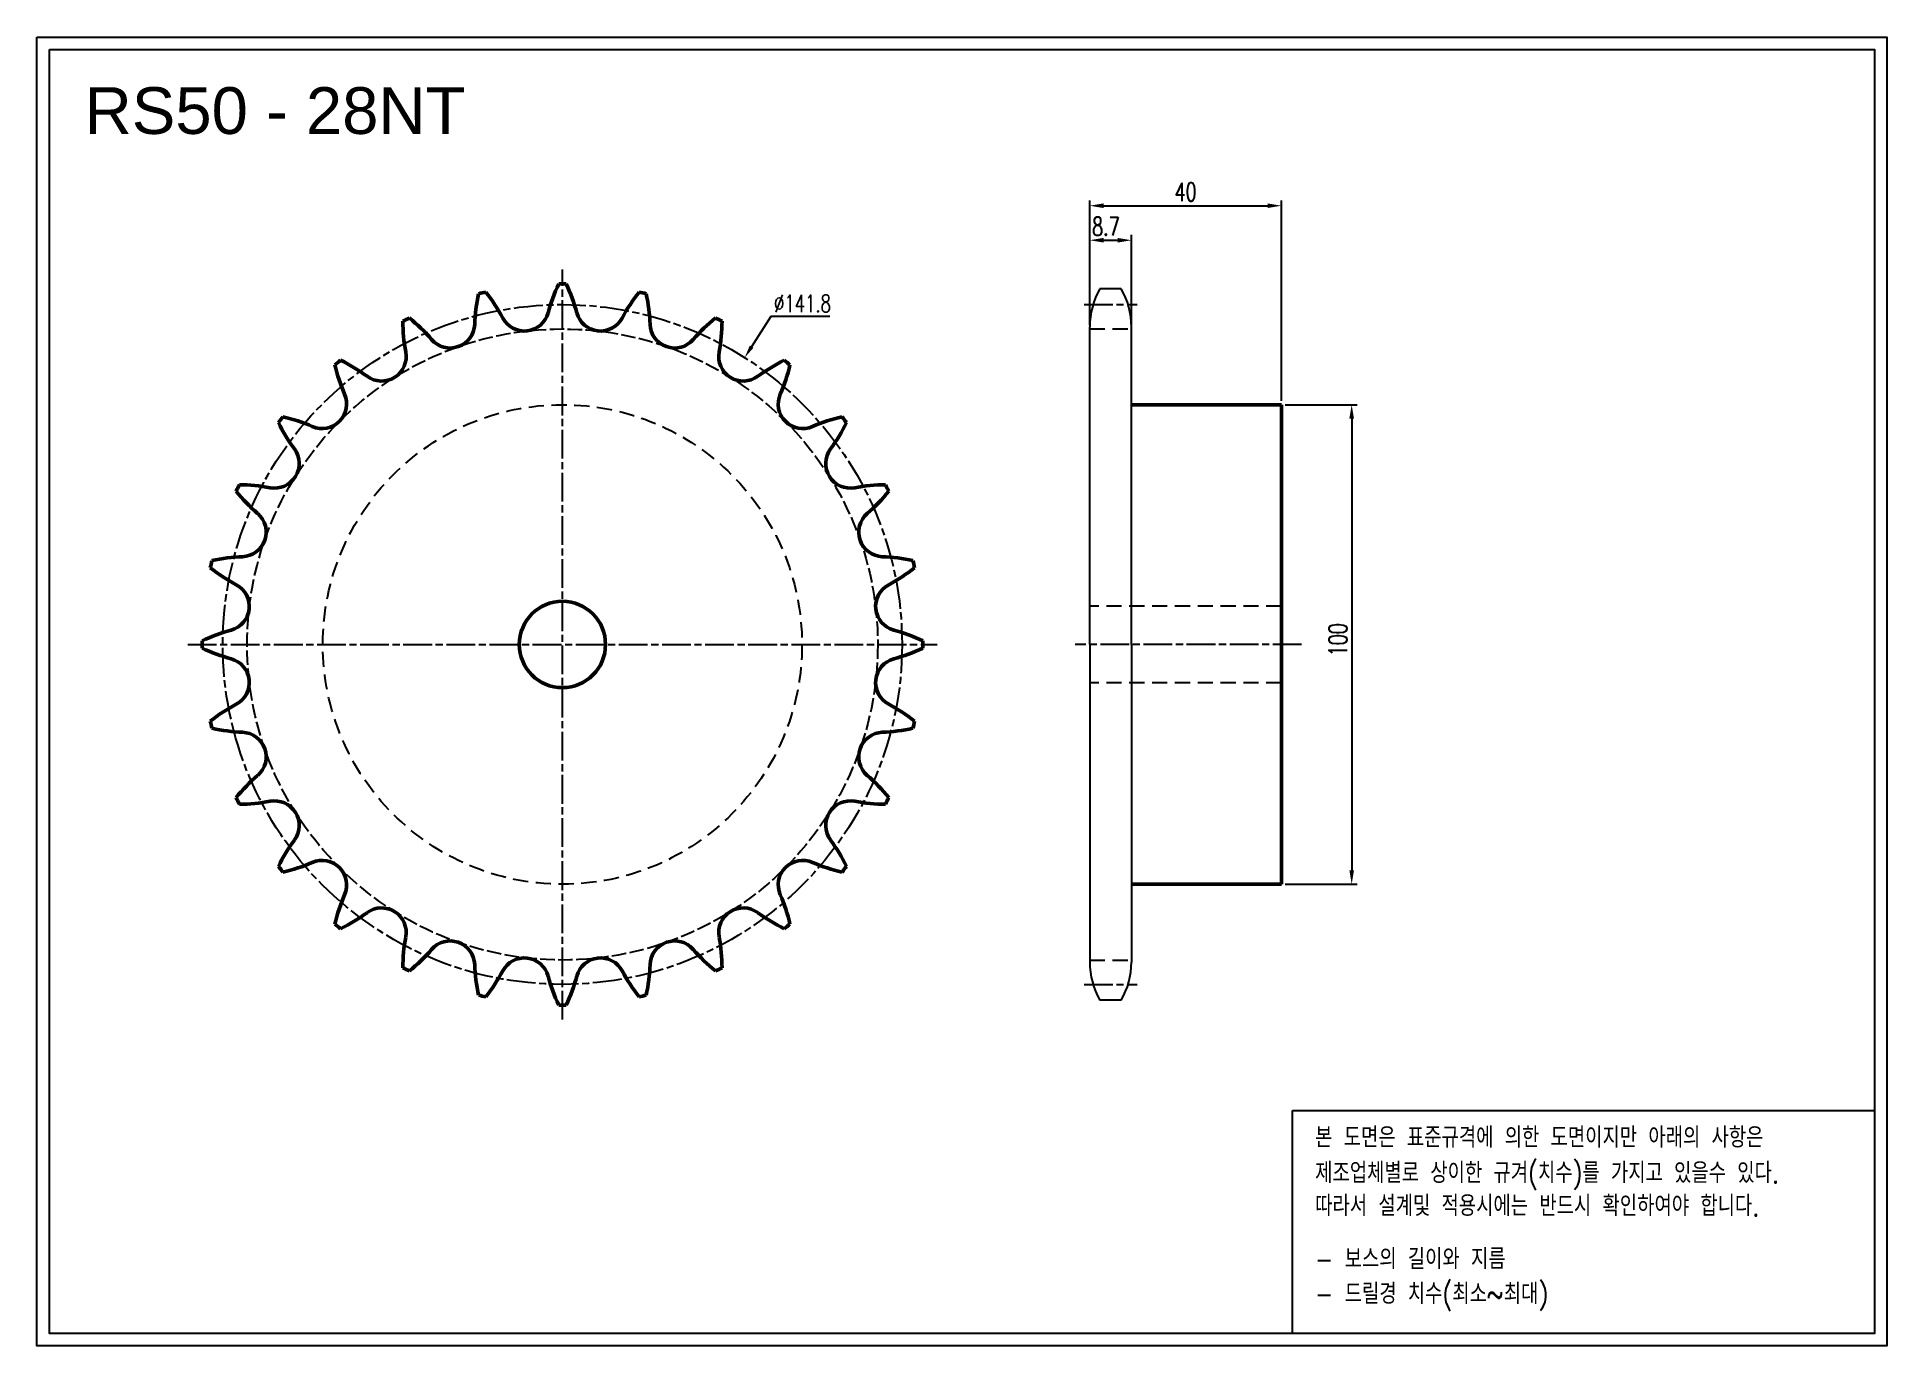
# Model space of a CAD drawing. Header units: millimetres. Extents: x 4275 to 4661, y 549 to 822.
import ezdxf

# ---------------------------------------------------------------- set-up
doc = ezdxf.new("R2010")
doc.units = ezdxf.units.MM
for name, pattern in [('AM_ISO02W050', [7.5, 6, -1.5]), ('AM_ISO02W050x2', [3.75, 3, -0.75]), ('AM_ISO08W050', [18, 12, -1.5, 3, -1.5]), ('AM_ISO08W050x2', [9, 6, -0.75, 1.5, -0.75]), ('HIDDEN', [9.525, 6.35, -3.175])]:
    doc.linetypes.add(name, pattern=pattern)
for name, color, linetype, lineweight in [('1', 7, 'Continuous', 50), ('2', 6, 'AM_ISO02W050', 25), ('22', 30, 'AM_ISO08W050', 25), ('VIS', 7, 'Continuous', 50)]:
    doc.layers.add(name, color=color, linetype=linetype, lineweight=lineweight)
doc.layers.add('HL', color=2, linetype='HIDDEN')
doc.layers.add('S-DIM', color=7, linetype='Continuous')
doc.styles.add('HAN', font='ROMANS.shx', dxfattribs={"width": 0.7, "bigfont": 'whgtxt.shx'})
doc.styles.add('HSG', font='SIMPLEX.shx', dxfattribs={"width": 0.7, "bigfont": 'HSG.shx'})
doc.styles.get("Standard").update_dxf_attribs({"font": 'arial.ttf'})
doc.dimstyles.new('APP4', dxfattribs={"dimscale": 1.6, "dimtxt": 2.4, "dimasz": 1.8, "dimexe": 0.7, "dimexo": 0.5, "dimgap": 0.6, "dimtad": 1, "dimtoh": 1, "dimdec": 1, "dimrnd": 0.01, "dimzin": 9, "dimdsep": 46, "dimtxsty": 'HSG', "dimcen": 0, "dimclrd": 1, "dimclre": 1, "dimclrt": 256, "dimazin": 2, "dimtp": 1, "dimtm": 1, "dimtfac": 0.5, "dimtdec": 1, "dimtofl": 0, "dimtmove": 0, "dimatfit": 3, "dimfxl": 0, "dimtvp": 1, "dimtolj": 2, "dimlwd": -1, "dimlwe": -1, "dimarcsym": 0})
doc.dimstyles.new('APP6', dxfattribs={"dimscale": 1.5, "dimtxt": 2.4, "dimasz": 1.8, "dimexe": 0.7, "dimexo": 0.5, "dimgap": 0.6, "dimtad": 1, "dimtoh": 1, "dimdec": 1, "dimrnd": 0.01, "dimzin": 9, "dimdsep": 46, "dimtxsty": 'HSG', "dimcen": 0, "dimclrd": 1, "dimclre": 1, "dimclrt": 256, "dimazin": 2, "dimtp": 1, "dimtm": 1, "dimtfac": 0.5, "dimtdec": 1, "dimtofl": 0, "dimtmove": 0, "dimatfit": 3, "dimfxl": 0, "dimtvp": 1, "dimtolj": 2, "dimlwd": -1, "dimlwe": -1, "dimarcsym": 0})

# ---------------------------------------------------------------- blocks, each defined once
blk = doc.blocks.new('*D1')
at = {"layer": 'Defpoints', "color": 0, "transparency": 16777216}
for p in [(4422.59, 754.99), (4346.52, 635.33)]:
    blk.add_point(p, dxfattribs=at)
at = {"layer": 'S-DIM', "color": 1, "transparency": 16777216}
for p, q in [((4428.05, 763.58), (4424.03, 757.27)), ((4440.35, 763.58), (4428.05, 763.58))]:
    blk.add_line(p, q, dxfattribs=at)
blk.add_solid([(4423.65, 757.51), (4424.41, 757.03), (4422.59, 754.99)], dxfattribs=at)
at = {"layer": 'S-DIM', "transparency": 16777216, "insert": (4434.65, 766.28), "char_height": 3.6, "attachment_point": 5, "style": 'HSG'}
blk.add_mtext('\\A2;∅141.8', dxfattribs=at)
blk = doc.blocks.new('*D2')
at = {"layer": 'Defpoints', "color": 0, "transparency": 16777216}
for p in [(4503.3, 779.47), (4494.6, 760.97), (4503.3, 760.97)]:
    blk.add_point(p, dxfattribs=at)
at = {"layer": 'S-DIM', "color": 1, "transparency": 16777216}
for p, q in [((4494.6, 761.77), (4494.6, 780.59)), ((4503.3, 761.77), (4503.3, 780.59)), ((4497.48, 779.47), (4500.42, 779.47))]:
    blk.add_line(p, q, dxfattribs=at)
for points in [[(4497.48, 779.95), (4497.48, 778.99), (4494.6, 779.47)], [(4500.42, 779.95), (4500.42, 778.99), (4503.3, 779.47)]]:
    blk.add_solid(points, dxfattribs=at)
at = {"layer": 'S-DIM', "transparency": 16777216, "insert": (4497.97, 782.35), "char_height": 3.84, "attachment_point": 5, "style": 'HSG'}
blk.add_mtext('\\A2;8.7', dxfattribs=at)
blk = doc.blocks.new('*D3')
at = {"layer": 'Defpoints', "color": 0, "transparency": 16777216}
for p in [(4534.6, 786.67), (4494.6, 760.97), (4534.6, 745.16)]:
    blk.add_point(p, dxfattribs=at)
at = {"layer": 'S-DIM', "color": 1, "transparency": 16777216}
for p, q in [((4494.6, 761.77), (4494.6, 787.79)), ((4534.6, 745.96), (4534.6, 787.79)), ((4497.48, 786.67), (4531.72, 786.67))]:
    blk.add_line(p, q, dxfattribs=at)
for points in [[(4497.48, 787.15), (4497.48, 786.19), (4494.6, 786.67)], [(4531.72, 787.15), (4531.72, 786.19), (4534.6, 786.67)]]:
    blk.add_solid(points, dxfattribs=at)
at = {"layer": 'S-DIM', "transparency": 16777216, "insert": (4514.6, 789.55), "char_height": 3.84, "attachment_point": 5, "style": 'HSG'}
blk.add_mtext('\\A2;40', dxfattribs=at)
blk = doc.blocks.new('*D4')
at = {"layer": 'Defpoints', "color": 0, "transparency": 16777216}
for p in [(4534.6, 745.16), (4534.6, 645.16), (4549.27, 645.16)]:
    blk.add_point(p, dxfattribs=at)
at = {"layer": 'S-DIM', "color": 1, "transparency": 16777216}
for p, q in [((4535.4, 745.16), (4550.39, 745.16)), ((4549.27, 742.28), (4549.27, 648.04)), ((4535.4, 645.16), (4550.39, 645.16))]:
    blk.add_line(p, q, dxfattribs=at)
for points in [[(4548.79, 742.28), (4549.75, 742.28), (4549.27, 745.16)], [(4548.79, 648.04), (4549.75, 648.04), (4549.27, 645.16)]]:
    blk.add_solid(points, dxfattribs=at)
at = {"layer": 'S-DIM', "transparency": 16777216, "insert": (4546.39, 696.14), "char_height": 3.84, "attachment_point": 5, "rotation": 90, "style": 'HSG'}
blk.add_mtext('\\A2;100', dxfattribs=at)

msp = doc.modelspace()

# ---------------------------------------------------------------- linework, layer by layer
for p, q in [((4501.18, 769.36), (4496.73, 769.36)), ((4494.6, 695.16), (4494.6, 761.43)), ((4503.3, 695.16), (4503.3, 761.43)), ((4494.6, 695.16), (4494.6, 628.89)), ((4503.3, 695.16), (4503.3, 628.89)), ((4501.18, 620.96), (4496.73, 620.96))]:
    msp.add_line(p, q)
for points in [[(4274.89, 821.85), (4660.99, 821.85), (4660.99, 548.85), (4274.89, 548.85)], [(4277.49, 819.25), (4658.39, 819.25), (4658.39, 551.45), (4277.49, 551.45)]]:
    msp.add_lwpolyline(points, close=True)
at = {"color": 6}
msp.add_lwpolyline([(4536.95, 597.98), (4658.39, 597.98), (4658.39, 551.45), (4536.95, 551.45)], close=True, dxfattribs=at)
for centre, start, end in [((4510.48, 761.43), 150, 180), ((4487.43, 761.43), 0, 30), ((4510.48, 628.89), 180, 210), ((4487.43, 628.89), 330, 0)]:
    msp.add_arc(centre, 15.87, start, end)
at = {"layer": '1'}
for centre, radius, start, end in [((4384.55, 695.16), 75.21, 102.2778, 103.4365), ((4339.8, 746.05), 36.58, 28.0357, 38.1522), ((4416.86, 754.74), 36.58, 154.7049, 164.8214), ((4384.55, 695.16), 75.21, 89.4207, 90.5793), ((4352.24, 754.74), 36.58, 15.1786, 25.2951), ((4429.31, 746.05), 36.58, 141.8478, 151.9643), ((4384.55, 695.16), 75.21, 76.5635, 77.7222), ((4402.79, 760.43), 36.58, 167.5621, 177.6786), ((4366.31, 760.43), 36.58, 2.3214, 12.4379), ((4384.55, 695.16), 75.21, 115.135, 116.2936), ((4387.81, 762.86), 36.58, 180.4192, 190.5357), ((4329.59, 734.82), 36.58, 40.8929, 51.0094), ((4361.12, 762.12), 5.13, 220.8929, 357.6786), ((4376.61, 765.66), 5.13, 208.0357, 344.8214), ((4392.5, 765.66), 5.13, 195.1786, 331.9643), ((4407.98, 762.12), 5.13, 182.3214, 319.1071), ((4439.51, 734.82), 36.58, 128.9906, 139.1071), ((4384.55, 695.16), 75.21, 63.7064, 64.865), ((4381.29, 762.86), 36.58, 349.4643, 359.5808), ((4384.55, 695.16), 75.21, 127.9921, 129.1507), ((4372.67, 761.88), 36.58, 193.2764, 203.3929), ((4322.15, 721.6), 36.58, 53.75, 63.8665), ((4346.81, 755.23), 5.13, 233.75, 10.5357), ((4422.3, 755.23), 5.13, 169.4643, 306.25), ((4446.96, 721.6), 36.58, 116.1335, 126.25), ((4396.44, 761.88), 36.58, 336.6071, 346.7236), ((4384.55, 695.16), 75.21, 50.8493, 52.0079), ((4334.39, 745.33), 5.13, 246.6071, 23.3929), ((4434.72, 745.33), 5.13, 156.6071, 293.3929), ((4384.55, 695.16), 75.21, 140.8493, 142.0079), ((4358.12, 757.57), 36.58, 206.1335, 216.25), ((4317.83, 707.05), 36.58, 66.6071, 76.7236), ((4451.28, 707.05), 36.58, 103.2764, 113.3929), ((4410.99, 757.57), 36.58, 323.75, 333.8665), ((4384.55, 695.16), 75.21, 37.9921, 39.1507), ((4324.48, 732.9), 5.13, 259.4643, 36.25), ((4444.62, 732.9), 5.13, 143.75, 280.5357), ((4384.55, 695.16), 75.21, 153.7064, 154.865), ((4344.89, 750.12), 36.58, 218.9906, 229.1071), ((4316.86, 691.9), 36.58, 79.4643, 89.5808), ((4452.25, 691.9), 36.58, 90.4192, 100.5357), ((4424.21, 750.12), 36.58, 310.8929, 321.0094), ((4384.55, 695.16), 75.21, 25.135, 26.2936), ((4317.59, 718.59), 5.13, 272.3214, 49.1071), ((4451.52, 718.59), 5.13, 130.8929, 267.6786), ((4384.55, 695.16), 75.21, 166.5635, 167.7222), ((4333.66, 739.92), 36.58, 231.8478, 241.9643), ((4319.28, 676.92), 36.58, 92.3214, 102.4379), ((4449.83, 676.92), 36.58, 77.5621, 87.6786), ((4435.45, 739.92), 36.58, 298.0357, 308.1522), ((4384.55, 695.16), 75.21, 12.2778, 13.4365), ((4314.06, 703.1), 5.13, 285.1786, 61.9643), ((4455.05, 703.1), 5.13, 118.0357, 254.8214), ((4384.55, 695.16), 75.21, 179.4207, 180.5793), ((4324.98, 662.85), 36.58, 105.1786, 115.2951), ((4444.13, 662.85), 36.58, 64.7049, 74.8214), ((4384.55, 695.16), 75.21, 359.4207, 0.5793), ((4324.98, 727.47), 36.58, 244.7049, 254.8214), ((4314.06, 687.22), 5.13, 298.0357, 74.8214), ((4455.05, 687.22), 5.13, 105.1786, 241.9643), ((4444.13, 727.47), 36.58, 285.1786, 295.2951), ((4333.66, 650.4), 36.58, 118.0357, 128.1522), ((4435.45, 650.4), 36.58, 51.8478, 61.9643), ((4384.55, 695.16), 75.21, 192.2778, 193.4365), ((4319.28, 713.4), 36.58, 257.5621, 267.6786), ((4317.59, 671.73), 5.13, 310.8929, 87.6786), ((4451.52, 671.73), 5.13, 92.3214, 229.1071), ((4449.83, 713.4), 36.58, 272.3214, 282.4379), ((4384.55, 695.16), 75.21, 346.5635, 347.7222), ((4344.89, 640.2), 36.58, 130.8929, 141.0094), ((4424.21, 640.2), 36.58, 38.9906, 49.1071), ((4384.55, 695.16), 75.21, 205.135, 206.2936), ((4316.86, 698.42), 36.58, 270.4192, 280.5357), ((4324.48, 657.42), 5.13, 323.75, 100.5357), ((4444.62, 657.42), 5.13, 79.4643, 216.25), ((4452.25, 698.42), 36.58, 259.4643, 269.5808), ((4384.55, 695.16), 75.21, 333.7064, 334.865), ((4358.12, 632.75), 36.58, 143.75, 153.8665), ((4410.99, 632.75), 36.58, 26.1335, 36.25), ((4384.55, 695.16), 75.21, 217.9921, 219.1507), ((4317.83, 683.27), 36.58, 283.2764, 293.3929), ((4334.39, 645), 5.13, 336.6071, 113.3929), ((4434.72, 645), 5.13, 66.6071, 203.3929), ((4451.28, 683.27), 36.58, 246.6071, 256.7236), ((4384.55, 695.16), 75.21, 320.8493, 322.0079), ((4372.67, 628.44), 36.58, 156.6071, 166.7236), ((4396.44, 628.44), 36.58, 13.2764, 23.3929), ((4322.15, 668.72), 36.58, 296.1335, 306.25), ((4346.81, 635.09), 5.13, 349.4643, 126.25), ((4422.3, 635.09), 5.13, 53.75, 190.5357), ((4446.96, 668.72), 36.58, 233.75, 243.8665), ((4384.55, 695.16), 75.21, 230.8493, 232.0079), ((4387.81, 627.46), 36.58, 169.4643, 179.5808), ((4361.12, 628.2), 5.13, 2.3214, 139.1071), ((4407.98, 628.2), 5.13, 40.8929, 177.6786), ((4381.29, 627.46), 36.58, 0.4192, 10.5357), ((4384.55, 695.16), 75.21, 307.9921, 309.1507), ((4329.59, 655.5), 36.58, 308.9906, 319.1071), ((4376.61, 624.66), 5.13, 15.1786, 151.9643), ((4392.5, 624.66), 5.13, 28.0357, 164.8214), ((4439.51, 655.5), 36.58, 220.8929, 231.0094), ((4384.55, 695.16), 75.21, 243.7064, 244.865), ((4402.79, 629.89), 36.58, 182.3214, 192.4379), ((4339.8, 644.27), 36.58, 321.8478, 331.9643), ((4416.86, 635.58), 36.58, 195.1786, 205.2951), ((4352.24, 635.58), 36.58, 334.7049, 344.8214), ((4429.31, 644.27), 36.58, 208.0357, 218.1522), ((4366.31, 629.89), 36.58, 347.5621, 357.6786), ((4384.55, 695.16), 75.21, 295.135, 296.2936), ((4384.55, 695.16), 75.21, 256.5635, 257.7222), ((4384.55, 695.16), 75.21, 282.2778, 283.4365), ((4384.55, 695.16), 75.21, 269.4207, 270.5793)]:
    msp.add_arc(centre, radius, start, end, dxfattribs=at)
at = {"layer": '2', "linetype": 'AM_ISO02W050x2'}
msp.add_circle((4384.55, 695.16), 65.81, dxfattribs=at)
at = {"layer": '22', "linetype": 'AM_ISO08W050x2'}
for p, q in [((4384.55, 616.95), (4384.55, 773.37)), ((4493.42, 766.05), (4504.48, 766.05)), ((4306.34, 695.16), (4462.76, 695.16)), ((4538.82, 695.16), (4491.58, 695.16)), ((4493.42, 624.27), (4504.48, 624.27))]:
    msp.add_line(p, q, dxfattribs=at)
msp.add_circle((4384.55, 695.16), 70.89, dxfattribs=at)
at = {"layer": 'HL', "ltscale": 0.5}
for p, q in [((4494.6, 760.97), (4503.3, 760.97)), ((4534.6, 703.16), (4494.6, 703.16)), ((4534.6, 687.16), (4494.6, 687.16)), ((4494.6, 629.35), (4503.3, 629.35))]:
    msp.add_line(p, q, dxfattribs=at)
msp.add_circle((4384.55, 695.16), 50, dxfattribs=at)
at = {"layer": 'VIS'}
for p, q in [((4534.6, 745.16), (4503.3, 745.16)), ((4534.6, 745.16), (4534.6, 645.16)), ((4534.6, 645.16), (4503.3, 645.16))]:
    msp.add_line(p, q, dxfattribs=at)
msp.add_circle((4384.55, 695.16), 9, dxfattribs=at)

# ---------------------------------------------------------------- texts
msp.add_text('RS50 - 28NT', height=9.75).set_placement((4284.84, 801.64))
at = {"color": 6, "style": 'HAN', "width": 0.8}
for s, p in [('본 도면은 표준규격에 의한 도면이지만 아래의 사항은', (4541.65, 590.22)), ('제조업체별로 상이한 규겨(치수)를 가지고 있을수 있다.', (4541.65, 582.82)), ('따라서 설계및 적용시에는 반드시 확인하여야 합니다.', (4541.65, 575.95)), ('- 보스의 길이와 지름', (4541.65, 564.88)), ('- 드릴경 치수(최소~최대)', (4541.65, 557.61))]:
    msp.add_text(s, height=4.27, dxfattribs=at).set_placement(p)

# ---------------------------------------------------------------- dimensions: what is measured, and where the dimension line sits
at = {"layer": 'S-DIM', "color": 3}
dim = msp.add_linear_dim(base=(4534.6, 786.67), p1=(4494.6, 760.97), p2=(4534.6, 745.16), dimstyle='APP4', dxfattribs=at)
dim.commit()
dim.dimension.update_dxf_attribs({"geometry": '*D3', "text_midpoint": (4514.6, 789.55)})
dim = msp.add_linear_dim(base=(4503.3, 779.47), p1=(4494.6, 760.97), p2=(4503.3, 760.97), dimstyle='APP4', dxfattribs=at)
dim.commit()
dim.dimension.update_dxf_attribs({"geometry": '*D2', "text_midpoint": (4497.97, 779.47), "dimtype": 128})
dim = msp.add_diameter_dim_2p(p1=(4346.52, 635.33), p2=(4422.59, 754.99), dimstyle='APP6', dxfattribs=at)
dim.commit()
dim.dimension.update_dxf_attribs({"geometry": '*D1', "text_midpoint": (4434.65, 763.58), "dimtype": 131})
dim = msp.add_linear_dim(base=(4549.27, 645.16), p1=(4534.6, 745.16), p2=(4534.6, 645.16), angle=90, dimstyle='APP4', dxfattribs=at)
dim.commit()
dim.dimension.update_dxf_attribs({"geometry": '*D4', "text_midpoint": (4549.27, 696.14), "dimtype": 128})

doc.saveas('drawing.dxf')
